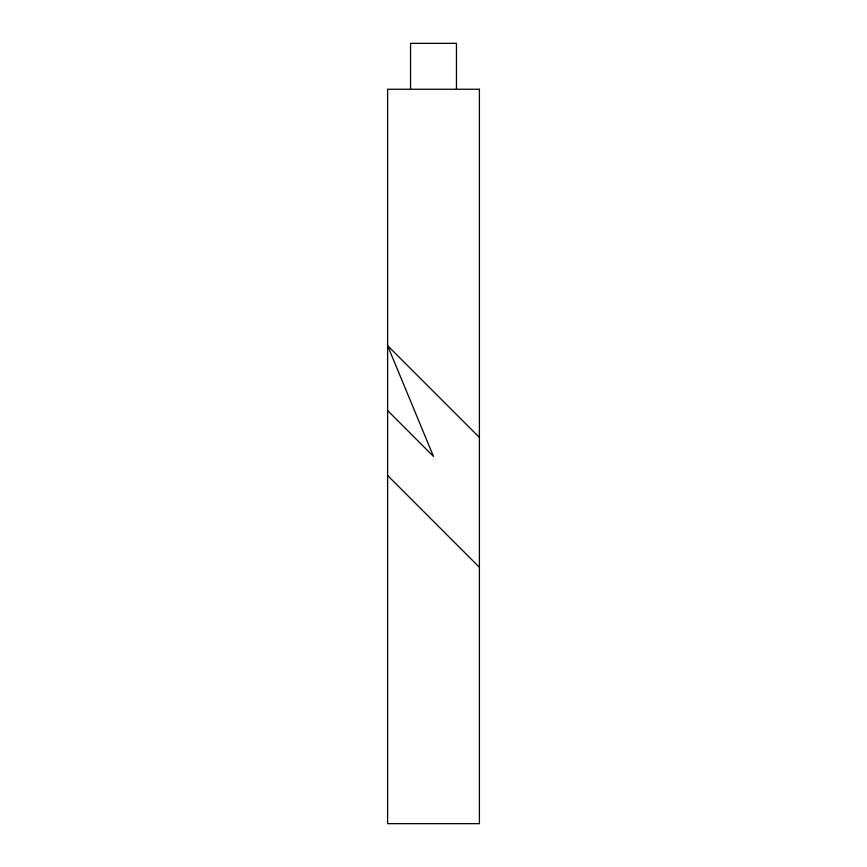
<?xml version="1.0" encoding="UTF-8"?>
<svg xmlns="http://www.w3.org/2000/svg" width="867" height="867" viewBox="0 0 867 867"><rect width="100%" height="100%" fill="white"/><g stroke="black" fill="none" stroke-linecap="round" stroke-linejoin="round"><path stroke-width="1.3" d="M479.397 437.434L387.603 345.64L433.5 456.454L387.603 410.546M387.603 475.463L479.397 567.267M456.454 89.247L456.454 43.35L410.546 43.35L410.546 89.247M479.397 89.247L387.603 89.247L387.603 823.65L479.397 823.65L479.397 89.247"/></g></svg>
